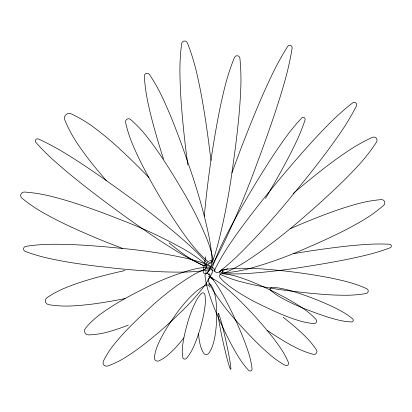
<?xml version="1.0" encoding="UTF-8"?>
<svg xmlns="http://www.w3.org/2000/svg" width="412" height="412" viewBox="0 0 412 412"><rect width="100%" height="100%" fill="white"/><g stroke="black" fill="none" stroke-linecap="round" stroke-linejoin="round"><path stroke-width="0.62" d="M204.295 216.228L205.135 207.236A1063.176 1063.176 0 0 1 218.123 117.678A536.954 536.954 0 0 1 225.029 86.268A215.589 215.589 0 0 1 234.49 57.433A2.812 2.812 0 0 1 239.892 58.216A215.589 215.589 0 0 1 240.768 88.549A536.954 536.954 0 0 1 238.471 120.628A1063.181 1063.181 0 0 1 232.935 165.547A723.796 723.796 0 0 1 226.579 205.222A621.78 621.78 0 0 1 218.576 241.597A215.589 215.589 0 0 1 209.121 270.432A2.812 2.812 0 0 1 205.227 271.868M231.951 172.71L238.131 155.993A1464.82 1464.82 0 0 1 256.722 109.056A737.264 737.264 0 0 1 271.287 76.333A295.893 295.893 0 0 1 287.648 46.422A2.446 2.446 0 0 1 292.139 48.111A295.893 295.893 0 0 1 284.723 81.391A737.264 737.264 0 0 1 274.098 115.592A1464.82 1464.82 0 0 1 257.129 163.142A995.732 995.732 0 0 1 240.85 204.888A854.287 854.287 0 0 1 223.974 242.802A295.893 295.893 0 0 1 207.612 272.713A2.446 2.446 0 0 1 203.121 271.024A295.904 295.904 0 0 1 205.804 256.774M209.708 269.927L209.734 269.906A1.823 1.823 0 0 0 210.233 267.692M290.022 228.866L298.752 225.06A642.735 642.735 0 0 1 332.669 211.701A327.149 327.149 0 0 1 357.462 203.837A132.288 132.288 0 0 1 381.316 199.604A3.234 3.234 0 0 1 383.732 205.253A132.288 132.288 0 0 1 364.177 219.555A327.149 327.149 0 0 1 341.352 232.028A642.735 642.735 0 0 1 308.243 247.293A439.074 439.074 0 0 1 278.198 259.421A378.288 378.288 0 0 1 249.533 268.516A132.288 132.288 0 0 1 225.678 272.749A3.234 3.234 0 0 1 222.171 269.484M293.2 253.689L305.761 251.644A986.261 986.261 0 0 1 340.822 246.814A496.718 496.718 0 0 1 365.83 244.465A199.331 199.331 0 0 1 389.695 244.259A1.797 1.797 0 0 1 390.236 247.736A199.331 199.331 0 0 1 367.447 254.817A496.718 496.718 0 0 1 342.913 260.204A986.266 986.266 0 0 1 308.047 266.286A670.618 670.618 0 0 1 276.952 270.746A575.497 575.497 0 0 1 247.983 273.47A199.326 199.326 0 0 1 224.113 273.671A1.797 1.797 0 0 1 223.572 270.195A199.32 199.32 0 0 1 227.903 268.619M122.658 248.451L108.67 243.059A761.654 761.654 0 0 1 70.776 226.827A387.069 387.069 0 0 1 44.573 213.519A156.215 156.215 0 0 1 21.872 198.131A3.445 3.445 0 0 1 24.293 192.023A156.215 156.215 0 0 1 51.376 196.385A387.069 387.069 0 0 1 79.573 204.661A761.654 761.654 0 0 1 118.285 218.823A519.939 519.939 0 0 1 152.069 232.971A447.705 447.705 0 0 1 182.377 248.359A156.215 156.215 0 0 1 205.083 263.752A3.445 3.445 0 0 1 204.455 269.505M213.282 279.964L213.148 279.686A5.51 5.51 0 0 0 208.529 276.591M187.821 164.985L186.152 152.198A1036.819 1036.819 0 0 1 181.517 106.656A524.059 524.059 0 0 1 179.941 74.15A210.481 210.481 0 0 1 181.646 43.543A2.977 2.977 0 0 1 187.362 42.833A210.481 210.481 0 0 1 196.503 72.095A524.059 524.059 0 0 1 202.925 103.999A1036.819 1036.819 0 0 1 209.569 149.288L211.021 160.479M169.049 242.848A328.781 328.781 0 0 0 179.297 250.96A134.245 134.245 0 0 0 203.564 265.637A4.702 4.702 0 0 0 208.802 264.782M212.211 260.332A2.977 2.977 0 0 1 209.564 260.096M207.112 262.475A2.807 2.807 0 0 0 212.139 260.585A184.792 184.792 0 0 0 208.271 233.094A532.376 532.376 0 0 0 199.908 199.969A619.37 619.37 0 0 0 188.701 164.862A909.171 909.171 0 0 0 174.559 125.851A459.874 459.874 0 0 0 162.998 98.7A184.792 184.792 0 0 0 149.443 74.469A2.807 2.807 0 0 0 144.303 76.199A184.792 184.792 0 0 0 148.176 103.69A459.874 459.874 0 0 0 155.396 132.303A909.104 909.104 0 0 0 163.492 158.986M208.802 273.707A3.507 3.507 0 0 1 210.099 274.979M211.49 278.167A2.853 2.853 0 0 1 212.329 277.389M266.986 330.249A407.005 407.005 0 0 0 280.186 338.798A208.4 208.4 0 0 0 296.841 348.109A84.97 84.97 0 0 0 313.367 354.325A2.853 2.853 0 0 0 316.468 349.989A84.97 84.97 0 0 0 305.251 336.357A208.4 208.4 0 0 0 291.063 323.6A406.994 406.994 0 0 0 283.173 317.297M220.224 270.251A3.214 3.214 0 0 0 224.767 272.981A173.066 173.066 0 0 0 249.471 259.169A497.402 497.402 0 0 0 277.791 238.661A578.185 578.185 0 0 0 306.76 214.539A847.834 847.834 0 0 0 338.185 186.018A429.85 429.85 0 0 0 359.3 164.403A173.066 173.066 0 0 0 376.578 141.986A3.214 3.214 0 0 0 372.546 137.314A173.066 173.066 0 0 0 347.836 151.122A429.85 429.85 0 0 0 323.363 168.843A847.845 847.845 0 0 0 293.153 193.516M183.87 337.876A173.591 173.591 0 0 1 187.269 324.074A119.526 119.526 0 0 1 191.153 312.018A103.793 103.793 0 0 1 195.973 301.244A37.564 37.564 0 0 1 201.303 293.514A2.065 2.065 0 0 1 204.882 294.554A37.564 37.564 0 0 1 205.243 303.938A90.063 90.063 0 0 1 203.78 314.073A173.591 173.591 0 0 1 195.865 341.357A90.063 90.063 0 0 1 191.673 350.7A37.564 37.564 0 0 1 186.348 358.435A2.065 2.065 0 0 1 182.768 357.395A37.564 37.564 0 0 1 182.408 348.011A90.063 90.063 0 0 1 183.87 337.876A207.241 207.241 0 0 1 178.926 343.912A108.505 108.505 0 0 1 169.368 353.759A46.036 46.036 0 0 1 159.027 360.845A3.234 3.234 0 0 1 154.371 357.554A46.036 46.036 0 0 1 157.605 345.441A108.505 108.505 0 0 1 163.708 333.148A207.251 207.251 0 0 1 173.941 317.183A143.206 143.206 0 0 1 184.149 303.701A124.857 124.857 0 0 1 195.144 292.371A46.036 46.036 0 0 1 205.49 285.284A3.234 3.234 0 0 1 210.048 287.298M214.544 271.59A3.991 3.991 0 0 0 210.47 267.012A82.235 82.235 0 0 0 191.044 269.968A229 229 0 0 0 167.674 277.837A264.149 264.149 0 0 0 143.587 288.843A384.236 384.236 0 0 0 117.41 302.964A198.574 198.574 0 0 0 99.606 314.814A82.235 82.235 0 0 0 85.377 328.364A3.991 3.991 0 0 0 88.58 334.899A82.235 82.235 0 0 0 108.006 331.943A198.574 198.574 0 0 0 128.271 325.119M124.954 270.571A517.627 517.627 0 0 0 91.155 279.012A265.38 265.38 0 0 0 67.522 286.979A108.428 108.428 0 0 0 47.056 297.603A3.863 3.863 0 0 0 48.565 304.638A108.428 108.428 0 0 0 71.58 305.946A265.38 265.38 0 0 0 96.408 303.541A517.611 517.611 0 0 0 125.042 298.576M210.233 266.337A3.863 3.863 0 0 1 210.13 268.346M148.83 177.531A641.515 641.515 0 0 0 118.888 148.166A328.766 328.766 0 0 0 95.363 128.493A134.245 134.245 0 0 0 71.101 113.815A4.702 4.702 0 0 0 64.751 119.861A134.245 134.245 0 0 0 78.223 144.813A328.766 328.766 0 0 0 96.722 169.275A641.541 641.541 0 0 0 106.43 180.667M213.323 270.978A1.972 1.972 0 0 1 212.062 268.475A198.934 198.934 0 0 1 221.383 245.434A495.734 495.734 0 0 1 233.331 222.109A983.779 983.779 0 0 1 271.111 158.697A495.734 495.734 0 0 1 285.938 137.093A198.934 198.934 0 0 1 301.764 117.925A1.972 1.972 0 0 1 305.076 119.902A198.934 198.934 0 0 1 295.754 142.943A495.734 495.734 0 0 1 283.811 166.263A983.804 983.804 0 0 1 265.513 198.327M208.225 284.017A3.141 3.141 0 0 1 211.407 285.557A31.698 31.698 0 0 1 214.894 294.57A72.301 72.301 0 0 1 216.403 305.081A135.805 135.805 0 0 1 215.296 334.122A72.301 72.301 0 0 1 212.989 344.489A31.698 31.698 0 0 1 208.827 353.213A3.141 3.141 0 0 1 203.507 353.007A31.698 31.698 0 0 1 200.021 343.994A72.301 72.301 0 0 1 198.532 333.833M218.308 313.465L218.041 313.826A110.663 110.663 0 0 0 219.086 321.875A318.033 318.033 0 0 0 220.837 331.439A371.217 371.217 0 0 0 223.036 341.718A547.028 547.028 0 0 0 225.719 353.254A274.258 274.258 0 0 0 227.836 361.37A110.663 110.663 0 0 0 230.287 369.106L230.684 369.322L230.947 368.956A110.663 110.663 0 0 0 229.901 360.912A274.258 274.258 0 0 0 228.392 352.662A547.048 547.048 0 0 0 223.268 329.533A274.258 274.258 0 0 0 221.151 321.417A110.663 110.663 0 0 0 218.7 313.681L218.308 313.465M212.015 273.079A3.471 3.471 0 0 0 207.741 268.279A89.765 89.765 0 0 0 190.014 276.849A252.85 252.85 0 0 0 169.806 290.939A292.407 292.407 0 0 0 149.597 308.063A426.405 426.405 0 0 0 128.065 328.627A219.024 219.024 0 0 0 113.918 344.597A89.765 89.765 0 0 0 103.361 361.216A3.471 3.471 0 0 0 107.63 366.016A89.765 89.765 0 0 0 125.361 357.446A219.024 219.024 0 0 0 142.861 345.246A426.405 426.405 0 0 0 187.305 305.673A219.024 219.024 0 0 0 201.453 289.698A89.765 89.765 0 0 0 212.015 273.079M208.06 269.989A2.59 2.59 0 0 0 208.57 265.004A174.843 174.843 0 0 0 183.628 257.711A503.799 503.799 0 0 0 152.167 252.046A586.199 586.199 0 0 0 117.92 248.014A860.539 860.539 0 0 0 79.212 244.955A435.17 435.17 0 0 0 51.608 244.275A174.843 174.843 0 0 0 25.709 246.391A2.59 2.59 0 0 0 25.199 251.377A174.843 174.843 0 0 0 50.14 258.664A435.17 435.17 0 0 0 77.317 263.562A860.555 860.555 0 0 0 154.557 271.426A435.17 435.17 0 0 0 182.161 272.105A174.843 174.843 0 0 0 208.06 269.989M203.43 265.477A2.189 2.189 0 0 0 205.974 262.022A249.281 249.281 0 0 0 184.947 241.303A719.682 719.682 0 0 0 157.291 218.303A838.719 838.719 0 0 0 126.278 194.938A1233.621 1233.621 0 0 0 90.558 169.677A621.141 621.141 0 0 0 64.468 152.847A249.281 249.281 0 0 0 38.409 138.993A2.189 2.189 0 0 0 35.87 142.454A249.281 249.281 0 0 0 56.892 163.167A621.141 621.141 0 0 0 80.762 183.021A1233.652 1233.652 0 0 0 151.281 234.799A621.141 621.141 0 0 0 177.371 251.624A249.281 249.281 0 0 0 203.43 265.477M207.947 261.548A3.039 3.039 0 0 0 212.911 258.612A124.599 124.599 0 0 0 206.031 236.879A356.334 356.334 0 0 0 194.031 211.258A413.566 413.566 0 0 0 179.029 184.72A605.439 605.439 0 0 0 160.732 155.705A308.155 308.155 0 0 0 146.301 135.945A124.599 124.599 0 0 0 130.563 119.454A3.039 3.039 0 0 0 125.598 122.395A124.599 124.599 0 0 0 132.479 144.123A308.155 308.155 0 0 0 142.856 166.283A605.434 605.434 0 0 0 177.778 225.297A308.155 308.155 0 0 0 192.208 245.058A124.599 124.599 0 0 0 207.947 261.548M214.997 269.129A2.467 2.467 0 0 0 218.705 272.203A242.55 242.55 0 0 0 241.643 251.902A700.184 700.184 0 0 0 267.326 224.689A815.714 815.714 0 0 0 293.498 193.923A1199.193 1199.193 0 0 0 321.86 158.337A604.43 604.43 0 0 0 340.817 132.18A242.55 242.55 0 0 0 356.488 105.863A2.467 2.467 0 0 0 352.78 102.794A242.55 242.55 0 0 0 329.842 123.09A604.43 604.43 0 0 0 307.671 146.584A1199.219 1199.219 0 0 0 249.626 216.655A604.43 604.43 0 0 0 230.668 242.812A242.55 242.55 0 0 0 214.997 269.129M221.805 269.999A2.513 2.513 0 0 0 221.192 274.763A119.944 119.944 0 0 0 240.623 281.674A344.087 344.087 0 0 0 265.544 287.21A399.707 399.707 0 0 0 292.767 291.243A585.73 585.73 0 0 0 323.575 294.4A297.443 297.443 0 0 0 345.627 295.25A119.944 119.944 0 0 0 366.175 293.509A2.513 2.513 0 0 0 366.793 288.745A119.944 119.944 0 0 0 347.362 281.834A297.443 297.443 0 0 0 325.82 277.049A585.72 585.72 0 0 0 264.411 269.108A297.443 297.443 0 0 0 242.354 268.258A119.944 119.944 0 0 0 221.805 269.999M222.145 273.692A2.457 2.457 0 0 0 220.142 277.801A69.345 69.345 0 0 0 231.194 287.514A196.045 196.045 0 0 0 246.69 297.392A226.899 226.899 0 0 0 264.252 306.471A331.15 331.15 0 0 0 284.543 315.535A169.759 169.759 0 0 0 299.55 320.84A69.345 69.345 0 0 0 314.006 323.564A2.457 2.457 0 0 0 316.009 319.454A69.345 69.345 0 0 0 304.957 309.742A169.759 169.759 0 0 0 291.542 301.187A331.155 331.155 0 0 0 251.608 281.72A169.759 169.759 0 0 0 236.601 276.416A69.345 69.345 0 0 0 222.145 273.692M211.423 277.853A2.276 2.276 0 0 0 208.24 280.747A84.779 84.779 0 0 0 215.986 294.894A241.875 241.875 0 0 0 227.929 311.003A280.567 280.567 0 0 0 242.132 327.267A410.429 410.429 0 0 0 259.009 344.741A209.239 209.239 0 0 0 271.915 356.329A84.779 84.779 0 0 0 285.269 365.367A2.276 2.276 0 0 0 288.452 362.472A84.779 84.779 0 0 0 280.706 348.331A209.239 209.239 0 0 0 270.38 334.395A410.429 410.429 0 0 0 237.688 298.479A209.239 209.239 0 0 0 224.777 286.891A84.779 84.779 0 0 0 211.423 277.853M208.359 274.145A1.952 1.952 0 0 0 204.985 275.7A80.582 80.582 0 0 0 207.983 290.099A230.473 230.473 0 0 0 214.008 307.331A267.501 267.501 0 0 0 221.893 325.351A391.611 391.611 0 0 0 231.729 345.174A199.31 199.31 0 0 0 239.691 358.806A80.582 80.582 0 0 0 248.699 370.429A1.952 1.952 0 0 0 252.072 368.874A80.582 80.582 0 0 0 249.075 354.48A199.31 199.31 0 0 0 243.868 339.576A391.611 391.611 0 0 0 225.328 299.406A199.31 199.31 0 0 0 217.371 285.768A80.582 80.582 0 0 0 208.359 274.145M271.812 287.349A1.72 1.72 0 0 0 270.627 290.383A64.504 64.504 0 0 0 280.665 297.376A184.066 184.066 0 0 0 294.209 304.293A213.509 213.509 0 0 0 309.35 310.56A312.363 312.363 0 0 0 326.706 316.751A159.223 159.223 0 0 0 339.385 320.279A64.504 64.504 0 0 0 351.503 321.927A1.72 1.72 0 0 0 352.687 318.898A64.504 64.504 0 0 0 342.65 311.905A159.223 159.223 0 0 0 330.934 305.92A312.358 312.358 0 0 0 296.609 292.53A159.223 159.223 0 0 0 283.93 289.003A64.504 64.504 0 0 0 271.812 287.349"/></g></svg>
